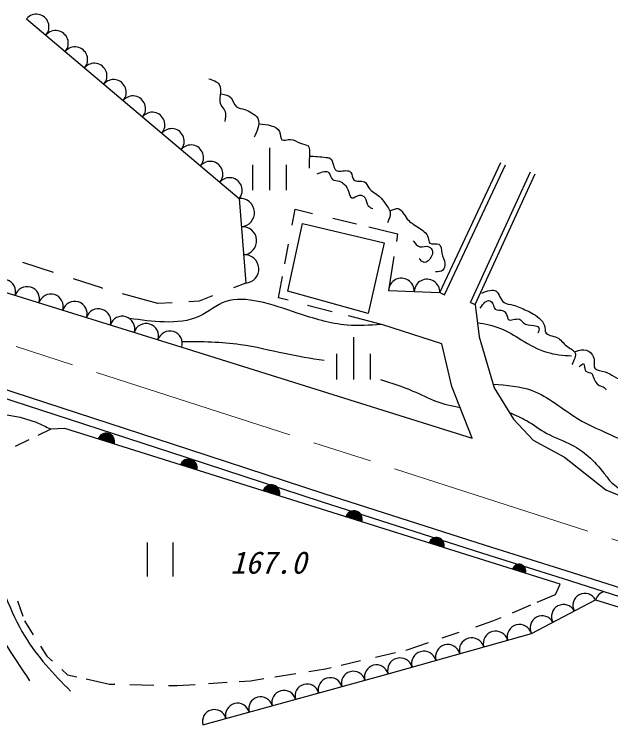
# Model space of a CAD drawing. Units: millimetres, scale not verified. Extents: x 40000 to 680000, y 20000 to 380000.
# Drawn here: x 322796 to 358046, y 267229 to 309201 of the extents above; entities that cross this region are included whole.
import ezdxf
from ezdxf.enums import TextEntityAlignment as Align

# ---------------------------------------------------------------- set-up
doc = ezdxf.new("R2010")
doc.units = ezdxf.units.MM
doc.header["$LTSCALE"] = 1000
doc.linetypes.add('CHAIN', pattern=[18.5, 12, -1.5, 3.5, -1.5])
doc.layers.add('M-BGD', color=7, linetype='Continuous', lineweight=25)
doc.layers.add('M-BMK', color=2, linetype='CHAIN', lineweight=13)
doc.styles.add('ＭＳ ゴシック', font='')
doc.styles.get('ＭＳ ゴシック').set_extended_font_data('MS Gothic')

msp = doc.modelspace()

# ---------------------------------------------------------------- linework, layer by layer
at = {"layer": 'M-BGD'}
for p, q in [((323531, 308935), (336091, 298315)), ((337875, 301309), (337875, 298809)), ((336875, 300309), (336875, 298809)), ((338875, 298809), (338875, 300309)), ((347945, 292755), (351546, 300434)), ((348217, 292627), (351818, 300307)), ((349754, 292182), (353305, 299893)), ((350026, 292056), (353578, 299768)), ((336091, 298315), (336479, 293320)), ((339213, 296732), (339389, 297684)), ((339389, 297684), (340413, 297439)), ((338957, 292835), (339825, 296837)), ((339825, 296837), (344658, 295704)), ((341626, 297148), (343016, 296814)), ((343742, 296640), (345451, 296230)), ((345451, 296230), (345378, 295771)), ((313008, 295648), (332697, 289537)), ((338791, 294457), (339007, 295620)), ((344658, 295704), (343714, 291514)), ((345236, 294882), (344917, 292883)), ((325110, 293954), (323300, 294545)), ((327944, 293029), (326300, 293566)), ((338419, 292447), (338652, 293705)), ((328032, 293005), (327944, 293029)), ((336479, 293320), (335762, 293043)), ((331290, 292108), (329193, 292685)), ((334505, 292558), (333715, 292253)), ((343714, 291514), (338957, 292835)), ((344917, 292883), (347945, 292755)), ((347945, 292755), (348217, 292627)), ((332136, 292158), (331290, 292108)), ((333715, 292253), (333117, 292217)), ((338982, 292301), (338419, 292447)), ((349754, 292182), (350026, 292056)), ((341580, 291626), (340120, 292005)), ((350026, 292056), (350261, 290140)), ((344578, 290847), (342542, 291376)), ((348070, 289731), (344578, 290847)), ((342842, 290133), (342842, 287633)), ((350261, 290140), (351164, 287130)), ((348651, 287210), (348070, 289731)), ((332697, 289537), (349864, 284154)), ((341842, 289133), (341842, 287633)), ((343842, 287633), (343842, 289133)), ((321444, 287306), (333090, 283505)), ((349864, 284154), (348651, 287210)), ((351164, 287130), (352293, 285287)), ((321287, 286832), (332935, 283030)), ((352293, 285287), (353459, 284046)), ((324953, 284692), (324186, 284318)), ((325787, 284724), (324953, 284692)), ((355063, 275544), (325787, 284724)), ((323662, 284062), (322844, 283663)), ((353459, 284046), (355302, 283030)), ((333090, 283505), (341090, 280898)), ((332935, 283030), (340936, 280422)), ((355302, 283030), (357747, 281111)), ((341090, 280898), (350614, 277848)), ((357747, 281111), (358763, 280698)), ((340936, 280422), (350463, 277372)), ((330675, 275992), (330675, 277992)), ((332175, 277992), (332175, 275992)), ((350614, 277848), (355388, 276346)), ((350463, 277372), (355236, 275869)), ((355388, 276346), (361818, 274290)), ((355236, 275869), (361665, 273815)), ((354774, 274934), (355063, 275544)), ((353698, 274476), (354774, 274934)), ((322987, 274551), (323309, 273650)), ((353362, 272623), (357149, 274613)), ((357149, 274613), (366759, 271587)), ((352231, 273850), (353327, 274317)), ((323412, 273361), (323925, 272548)), ((350075, 273023), (351082, 273361)), ((351082, 273361), (351571, 273569)), ((344887, 270247), (353362, 272623)), ((348086, 272356), (349094, 272694)), ((346011, 271660), (347277, 272084)), ((324345, 271882), (324728, 271274)), ((345940, 271643), (346011, 271660)), ((324728, 271274), (325058, 270980)), ((344138, 271223), (345329, 271501)), ((342113, 270750), (343266, 271019)), ((325609, 270486), (325948, 270183)), ((340199, 270377), (341196, 270536)), ((341196, 270536), (341528, 270614)), ((325948, 270183), (326500, 270061)), ((327041, 269942), (328420, 269637)), ((333941, 267230), (344887, 270247)), ((336766, 269830), (337552, 269955)), ((338198, 270058), (339430, 270255)), ((328420, 269637), (328748, 269629)), ((329631, 269608), (331048, 269574)), ((331909, 269554), (332432, 269541)), ((332432, 269541), (333497, 269612)), ((334285, 269665), (335381, 269738)), ((336096, 269785), (336766, 269830))]:
    msp.add_line(p, q, dxfattribs=at)
for centre, radius, start, end in [((324102, 308453), 748, 319.7835, 139.7835), ((325244, 307487), 748, 319.7835, 139.7835), ((326386, 306522), 748, 319.7835, 139.7835), ((327528, 305556), 748, 319.7835, 139.7835), ((328669, 304591), 748, 319.7835, 139.7835), ((329811, 303625), 748, 319.7835, 139.7835), ((330953, 302660), 748, 319.7835, 139.7835), ((332095, 301694), 748, 319.7835, 139.7835), ((333237, 300729), 748, 319.7835, 139.7835), ((334379, 299763), 748, 319.7835, 139.7835), ((335520, 298798), 748, 319.7835, 139.7835), ((336156, 297482), 835, 274.4412, 94.4412), ((336285, 295817), 835, 274.4412, 94.4412), ((336415, 294152), 835, 274.4412, 94.4412), ((322149, 292811), 736, 342.7585, 162.7585), ((345674, 292851), 758, 357.5612, 177.5613), ((347188, 292787), 758, 357.5612, 177.5613), ((323555, 292374), 736, 342.7585, 162.7585), ((324962, 291938), 736, 342.7585, 162.7585), ((326368, 291501), 736, 342.7585, 162.7585), ((327774, 291065), 736, 342.7585, 162.7585), ((329181, 290628), 736, 342.7585, 162.7585), ((330587, 290192), 736, 342.7585, 162.7585), ((331993, 289756), 736, 342.7585, 162.7585), ((328227, 283959), 500, 342.5888, 162.5888), ((328227, 283959), 500, 342.5888, 162.5888), ((328227, 283959), 450, 342.5888, 162.5888), ((328227, 283959), 400, 342.5888, 162.5888), ((328227, 283959), 350, 342.5888, 162.5888), ((328227, 283959), 300, 342.5888, 162.5888), ((328227, 283959), 250, 342.5888, 162.5888), ((328227, 283959), 200, 342.5888, 162.5888), ((328227, 283959), 150, 342.5888, 162.5888), ((328227, 283959), 100, 342.5888, 162.5888), ((328227, 283959), 50, 342.5888, 162.5888), ((333106, 282429), 500, 342.5888, 162.5888), ((333106, 282429), 500, 342.5888, 162.5888), ((333106, 282429), 450, 342.5888, 162.5888), ((333106, 282429), 400, 342.5888, 162.5888), ((333106, 282429), 350, 342.5888, 162.5888), ((333106, 282429), 300, 342.5888, 162.5888), ((333106, 282429), 250, 342.5888, 162.5888), ((333106, 282429), 200, 342.5888, 162.5888), ((333106, 282429), 150, 342.5888, 162.5888), ((333106, 282429), 100, 342.5888, 162.5888), ((333106, 282429), 50, 342.5888, 162.5888), ((337986, 280899), 500, 342.5888, 162.5888), ((337986, 280899), 500, 342.5888, 162.5888), ((337986, 280899), 450, 342.5888, 162.5888), ((337986, 280899), 400, 342.5888, 162.5888), ((337986, 280899), 350, 342.5888, 162.5888), ((337986, 280899), 300, 342.5888, 162.5888), ((337986, 280899), 250, 342.5888, 162.5888), ((337986, 280899), 200, 342.5888, 162.5888), ((337986, 280899), 150, 342.5888, 162.5888), ((337986, 280899), 100, 342.5888, 162.5888), ((337986, 280899), 50, 342.5888, 162.5888), ((342865, 279369), 500, 342.5888, 162.5888), ((342865, 279369), 500, 342.5888, 162.5888), ((342865, 279369), 450, 342.5888, 162.5888), ((342865, 279369), 400, 342.5888, 162.5888), ((342865, 279369), 350, 342.5888, 162.5888), ((342865, 279369), 300, 342.5888, 162.5888), ((342865, 279369), 250, 342.5888, 162.5888), ((342865, 279369), 200, 342.5888, 162.5888), ((342865, 279369), 150, 342.5888, 162.5888), ((342865, 279369), 100, 342.5888, 162.5888), ((342865, 279369), 50, 342.5888, 162.5888), ((347744, 277839), 450, 342.5888, 162.5888), ((347744, 277839), 400, 342.5888, 162.5888), ((347744, 277839), 350, 342.5888, 162.5888), ((347744, 277839), 300, 342.5888, 162.5888), ((347744, 277839), 250, 342.5888, 162.5888), ((347744, 277839), 200, 342.5888, 162.5888), ((347744, 277839), 150, 342.5888, 162.5888), ((347744, 277839), 100, 342.5888, 162.5888), ((347744, 277839), 50, 342.5888, 162.5888), ((352623, 276309), 400, 342.5888, 162.5888), ((352623, 276309), 350, 342.5888, 162.5888), ((352623, 276309), 300, 342.5888, 162.5888), ((352623, 276309), 250, 342.5888, 162.5888), ((352623, 276309), 200, 342.5888, 162.5888), ((352623, 276309), 150, 342.5888, 162.5888), ((352623, 276309), 100, 342.5888, 162.5888), ((352623, 276309), 50, 342.5888, 162.5888), ((356518, 274281), 713, 27.7185, 207.7185), ((357836, 274397), 720, 105.3757, 162.5248), ((355256, 273618), 713, 27.7185, 207.7185), ((353993, 272954), 713, 27.7185, 207.7185), ((352655, 272425), 733, 15.6584, 195.6584), ((351243, 272029), 733, 15.6584, 195.6584), ((349831, 271633), 733, 15.6584, 195.6584), ((347006, 270841), 733, 15.6584, 195.6584), ((348418, 271237), 733, 15.6584, 195.6584), ((345593, 270445), 733, 15.6584, 195.6584), ((344203, 270059), 710, 15.4114, 195.4114), ((342835, 269681), 710, 15.4114, 195.4114), ((341466, 269304), 710, 15.4114, 195.4114), ((340098, 268927), 710, 15.4114, 195.4114), ((338730, 268550), 710, 15.4114, 195.4114), ((337362, 268173), 710, 15.4114, 195.4114), ((335993, 267796), 710, 15.4114, 195.4114), ((334625, 267418), 710, 15.4114, 195.4114)]:
    msp.add_arc(centre, radius, start, end, dxfattribs=at)
for points, knots in [([(334294, 305392), (334547, 305310), (334800, 305227), (334912, 305045), (335012, 304881), (334997, 304637), (334969, 304409), (334950, 304244), (334924, 304087), (334969, 303946), (335026, 303770), (335195, 303620), (335259, 303445), (335322, 303269), (335281, 303067), (335239, 302866)], [0, 0, 0, 0, 1, 1, 1, 2, 2, 2, 3, 3, 3, 4, 4, 4, 5, 5, 5, 5]), ([(335027, 304505), (335250, 304457), (335472, 304409), (335606, 304255), (335737, 304104), (335783, 303852), (335934, 303734), (336058, 303637), (336252, 303631), (336416, 303580), (336564, 303534), (336687, 303451), (336821, 303367), (336961, 303280), (337114, 303191), (337187, 303059), (337279, 302894), (337246, 302663), (337187, 302461), (337132, 302271), (337054, 302105), (336975, 301940)], [0, 0, 0, 0, 1, 1, 1, 2, 2, 2, 3, 3, 3, 4, 4, 4, 5, 5, 5, 6, 6, 6, 7, 7, 7, 7]), ([(337284, 302731), (337511, 302706), (337739, 302681), (337978, 302615), (338185, 302558), (338401, 302470), (338479, 302268), (338544, 302102), (338516, 301860), (338614, 301786), (338713, 301712), (338937, 301806), (339116, 301805), (339345, 301804), (339499, 301648), (339714, 301574), (339871, 301520), (340060, 301510), (340157, 301420), (340291, 301296), (340253, 301022), (340234, 300783), (340215, 300532), (340215, 300320), (340215, 300108)], [0, 0, 0, 0, 1, 1, 1, 2, 2, 2, 3, 3, 3, 4, 4, 4, 5, 5, 5, 6, 6, 6, 7, 7, 7, 8, 8, 8, 8]), ([(340234, 300822), (340559, 300803), (340883, 300784), (341237, 300745), (341321, 300735), (341407, 300725), (341469, 300687), (341585, 300615), (341617, 300446), (341662, 300282), (341696, 300155), (341739, 300032), (341816, 299973), (341967, 299859), (342253, 299993), (342491, 299954), (342567, 299941), (342638, 299911), (342684, 299857), (342785, 299740), (342765, 299510), (342857, 299414), (342983, 299283), (343316, 299397), (343494, 299298), (343612, 299233), (343662, 299074), (343745, 298951), (343903, 298715), (344182, 298610), (344381, 298430), (344507, 298316), (344601, 298173), (344709, 298025), (344844, 297840), (345000, 297649), (345017, 297447), (345033, 297266), (344938, 297077), (344844, 296887)], [0, 0, 0, 0, 1, 1, 1, 2, 2, 2, 3, 3, 3, 4, 4, 4, 5, 5, 5, 6, 6, 6, 7, 7, 7, 8, 8, 8, 9, 9, 9, 10, 10, 10, 11, 11, 11, 12, 12, 12, 13, 13, 13, 13]), ([(340697, 299780), (340979, 299887), (341262, 299993), (341392, 299838), (341477, 299736), (341497, 299522), (341604, 299433), (341701, 299352), (341871, 299376), (342009, 299337), (342089, 299314), (342158, 299269), (342221, 299221), (342343, 299128), (342444, 299020), (342510, 298855), (342589, 298659), (342619, 298384), (342742, 298353), (342850, 298326), (343029, 298490), (343205, 298507), (343325, 298520), (343444, 298462), (343513, 298372), (343619, 298234), (343606, 298018), (343706, 297890), (343771, 297807), (343883, 297762), (343995, 297717)], [0, 0, 0, 0, 1, 1, 1, 2, 2, 2, 3, 3, 3, 4, 4, 4, 5, 5, 5, 6, 6, 6, 7, 7, 7, 8, 8, 8, 9, 9, 9, 10, 10, 10, 10]), ([(345037, 297601), (345195, 297671), (345353, 297742), (345480, 297717), (345707, 297672), (345834, 297320), (346020, 297100), (346107, 296997), (346208, 296922), (346310, 296849), (346428, 296764), (346548, 296680), (346676, 296598), (346916, 296444), (347181, 296294), (347255, 296000), (347285, 295880), (347282, 295735), (347351, 295672), (347460, 295573), (347750, 295683), (347891, 295614), (348033, 295545), (348024, 295294), (348065, 295094), (348112, 294860), (348227, 294696), (348238, 294477), (348245, 294339), (348211, 294179), (348122, 294091), (348022, 293991), (347850, 293983), (347679, 293975)], [0, 0, 0, 0, 1, 1, 1, 2, 2, 2, 3, 3, 3, 4, 4, 4, 5, 5, 5, 6, 6, 6, 7, 7, 7, 8, 8, 8, 9, 9, 9, 10, 10, 10, 11, 11, 11, 11]), ([(346374, 295824), (346489, 295662), (346604, 295500), (346765, 295468), (346928, 295436), (347138, 295537), (347298, 295468), (347405, 295423), (347489, 295302), (347511, 295184), (347532, 295076), (347501, 294970), (347440, 294865), (347342, 294693), (347166, 294523), (347014, 294545), (346912, 294559), (346821, 294659), (346730, 294758)], [0, 0, 0, 0, 1, 1, 1, 2, 2, 2, 3, 3, 3, 4, 4, 4, 5, 5, 5, 6, 6, 6, 6]), ([(350424, 292733), (350753, 292859), (351081, 292985), (351277, 292840), (351463, 292701), (351529, 292317), (351739, 292165), (351880, 292062), (352087, 292064), (352272, 292023), (352410, 291991), (352536, 291935), (352662, 291880), (352936, 291762), (353210, 291652), (353479, 291490), (353795, 291300), (354106, 291038), (354154, 290673), (354166, 290586), (354162, 290493), (354190, 290424), (354272, 290217), (354628, 290215), (354865, 290104), (355104, 289992), (355222, 289771), (355433, 289607), (355610, 289470), (355854, 289373), (355931, 289216), (356020, 289034), (355886, 288770), (355753, 288506)], [0, 0, 0, 0, 1, 1, 1, 2, 2, 2, 3, 3, 3, 4, 4, 4, 5, 5, 5, 6, 6, 6, 7, 7, 7, 8, 8, 8, 9, 9, 9, 10, 10, 10, 11, 11, 11, 11]), ([(344471, 290874), (343801, 290827), (343131, 290780), (342468, 290834), (341465, 290916), (340480, 291230), (339523, 291551), (338765, 291806), (338025, 292065), (337220, 292231), (336574, 292364), (335887, 292436), (335294, 292231), (334748, 292042), (334281, 291616), (333746, 291362), (333112, 291062), (332381, 291004), (331670, 291023), (330969, 291041), (330287, 291136), (329606, 291230)], [0, 0, 0, 0, 1, 1, 1, 2, 2, 2, 3, 3, 3, 4, 4, 4, 5, 5, 5, 6, 6, 6, 7, 7, 7, 7]), ([(350328, 291838), (350516, 292096), (350705, 292353), (350896, 292275), (350962, 292247), (351028, 292180), (351070, 292100), (351133, 291982), (351145, 291837), (351223, 291772), (351325, 291689), (351538, 291742), (351682, 291685), (351807, 291635), (351879, 291502), (351922, 291358), (351942, 291291), (351955, 291223), (351987, 291183), (352101, 291043), (352444, 291260), (352643, 291183), (352741, 291145), (352804, 291034), (352883, 290965), (353036, 290829), (353251, 290847), (353494, 290812), (353622, 290793), (353758, 290759), (353800, 290681), (353841, 290602), (353788, 290478), (353734, 290353)], [0, 0, 0, 0, 1, 1, 1, 2, 2, 2, 3, 3, 3, 4, 4, 4, 5, 5, 5, 6, 6, 6, 7, 7, 7, 8, 8, 8, 9, 9, 9, 10, 10, 10, 11, 11, 11, 11]), ([(350156, 290995), (350624, 290904), (351092, 290813), (351526, 290641), (351956, 290470), (352353, 290221), (352756, 289977), (353238, 289684), (353728, 289397), (354257, 289239), (354728, 289097), (355230, 289057), (355732, 289017)], [0, 0, 0, 0, 1, 1, 1, 2, 2, 2, 3, 3, 3, 4, 4, 4, 4]), ([(332721, 289871), (333875, 289868), (335029, 289865), (336163, 289701), (337037, 289575), (337899, 289353), (338768, 289173), (339545, 289012), (340327, 288884), (341109, 288757)], [0, 0, 0, 0, 1, 1, 1, 2, 2, 2, 3, 3, 3, 3]), ([(355966, 289287), (356186, 289353), (356406, 289418), (356606, 289358), (356833, 289290), (357034, 289059), (357067, 288790), (357090, 288607), (357035, 288406), (357103, 288292), (357191, 288147), (357483, 288146), (357707, 288079), (357918, 288016), (358069, 287893), (358240, 287795), (358599, 287588), (359048, 287487), (359377, 287227), (359493, 287134), (359595, 287021), (359696, 286907), (359805, 286785), (359912, 286661), (359980, 286516), (360077, 286311), (360093, 286065), (360229, 285877), (360284, 285801), (360359, 285734), (360442, 285699), (360710, 285588), (361070, 285804), (361330, 285735), (361625, 285656), (361794, 285213), (362076, 285060), (362229, 284977), (362416, 284979), (362609, 284953), (363001, 284901), (363423, 284738), (363569, 284420), (363636, 284273), (363644, 284093), (363675, 283923), (363707, 283750), (363762, 283588), (363817, 283425)], [0, 0, 0, 0, 1, 1, 1, 2, 2, 2, 3, 3, 3, 4, 4, 4, 5, 5, 5, 6, 6, 6, 7, 7, 7, 8, 8, 8, 9, 9, 9, 10, 10, 10, 11, 11, 11, 12, 12, 12, 13, 13, 13, 14, 14, 14, 15, 15, 15, 16, 16, 16, 16]), ([(356180, 288366), (356285, 288476), (356391, 288586), (356442, 288563), (356511, 288531), (356473, 288243), (356573, 288126), (356656, 288029), (356835, 288052), (356922, 287973), (356966, 287933), (356987, 287866), (357009, 287799), (357081, 287582), (357174, 287367), (357359, 287275), (357456, 287226), (357580, 287211), (357664, 287144), (357708, 287109), (357740, 287061), (357773, 287013)], [0, 0, 0, 0, 1, 1, 1, 2, 2, 2, 3, 3, 3, 4, 4, 4, 5, 5, 5, 6, 6, 6, 7, 7, 7, 7]), ([(344431, 287625), (345082, 287421), (345733, 287218), (346357, 286945), (346812, 286746), (347252, 286511), (347716, 286341), (348178, 286172), (348662, 286067), (349147, 285962)], [0, 0, 0, 0, 1, 1, 1, 2, 2, 2, 3, 3, 3, 3]), ([(312473, 287135), (313870, 286591), (315266, 286047), (316448, 285167), (317373, 284479), (318167, 283585), (318794, 282605), (319663, 281247), (320212, 279725), (320816, 278237), (321288, 277072), (321794, 275928), (322296, 274771), (322637, 273983), (322976, 273190), (323415, 272461), (324137, 271260), (325130, 270236), (326122, 269212)], [0, 0, 0, 0, 1, 1, 1, 2, 2, 2, 3, 3, 3, 4, 4, 4, 5, 5, 5, 6, 6, 6, 6]), ([(351100, 287345), (351892, 287292), (352684, 287239), (353396, 286976), (354359, 286619), (355174, 285876), (356077, 285328), (356784, 284898), (357544, 284588), (358290, 284245), (359340, 283764), (360363, 283221), (361414, 282745), (363018, 282019), (364690, 281448), (366358, 280876), (368585, 280112), (370806, 279345), (373024, 278564), (374506, 278042), (375986, 277513), (377476, 277014), (378326, 276729), (379180, 276453), (380034, 276178)], [0, 0, 0, 0, 1, 1, 1, 2, 2, 2, 3, 3, 3, 4, 4, 4, 5, 5, 5, 6, 6, 6, 7, 7, 7, 8, 8, 8, 8]), ([(309653, 286963), (310478, 286606), (311303, 286249), (312116, 285853), (313165, 285343), (314193, 284769), (315076, 284012), (315789, 283402), (316407, 282672), (316917, 281883), (317563, 280882), (318037, 279786), (318541, 278706), (319215, 277265), (319945, 275853), (320743, 274482), (321668, 272894), (322686, 271360), (323703, 269826)], [0, 0, 0, 0, 1, 1, 1, 2, 2, 2, 3, 3, 3, 4, 4, 4, 5, 5, 5, 6, 6, 6, 6]), ([(316671, 286995), (317292, 286624), (317912, 286253), (318578, 286034), (319487, 285735), (320481, 285718), (321465, 285637), (322374, 285562), (323273, 285431), (324101, 285095), (324391, 284978), (324672, 284835), (324953, 284692)], [0, 0, 0, 0, 1, 1, 1, 2, 2, 2, 3, 3, 3, 4, 4, 4, 4]), ([(352060, 285667), (352415, 285519), (352769, 285371), (353101, 285180), (353496, 284952), (353858, 284663), (354257, 284442), (354736, 284177), (355270, 284010), (355757, 283754), (356101, 283572), (356423, 283345), (356716, 283089), (357062, 282788), (357369, 282446), (357651, 282081), (357794, 281895), (357931, 281704), (358094, 281540), (358328, 281305), (358617, 281127), (358905, 280950)], [0, 0, 0, 0, 1, 1, 1, 2, 2, 2, 3, 3, 3, 4, 4, 4, 5, 5, 5, 6, 6, 6, 7, 7, 7, 7])]:
    msp.add_open_spline(points, degree=3, knots=knots, dxfattribs=at)
at = {"layer": 'M-BMK'}
msp.add_line((292448, 299397), (376047, 272427), dxfattribs=at)

# ---------------------------------------------------------------- texts
at = {"layer": 'M-BGD', "style": 'ＭＳ ゴシック', "oblique": 15}
msp.add_text('167.0', height=1320, dxfattribs=at).set_placement((335560, 275757), align=Align.BOTTOM_LEFT)

doc.saveas('drawing.dxf')
